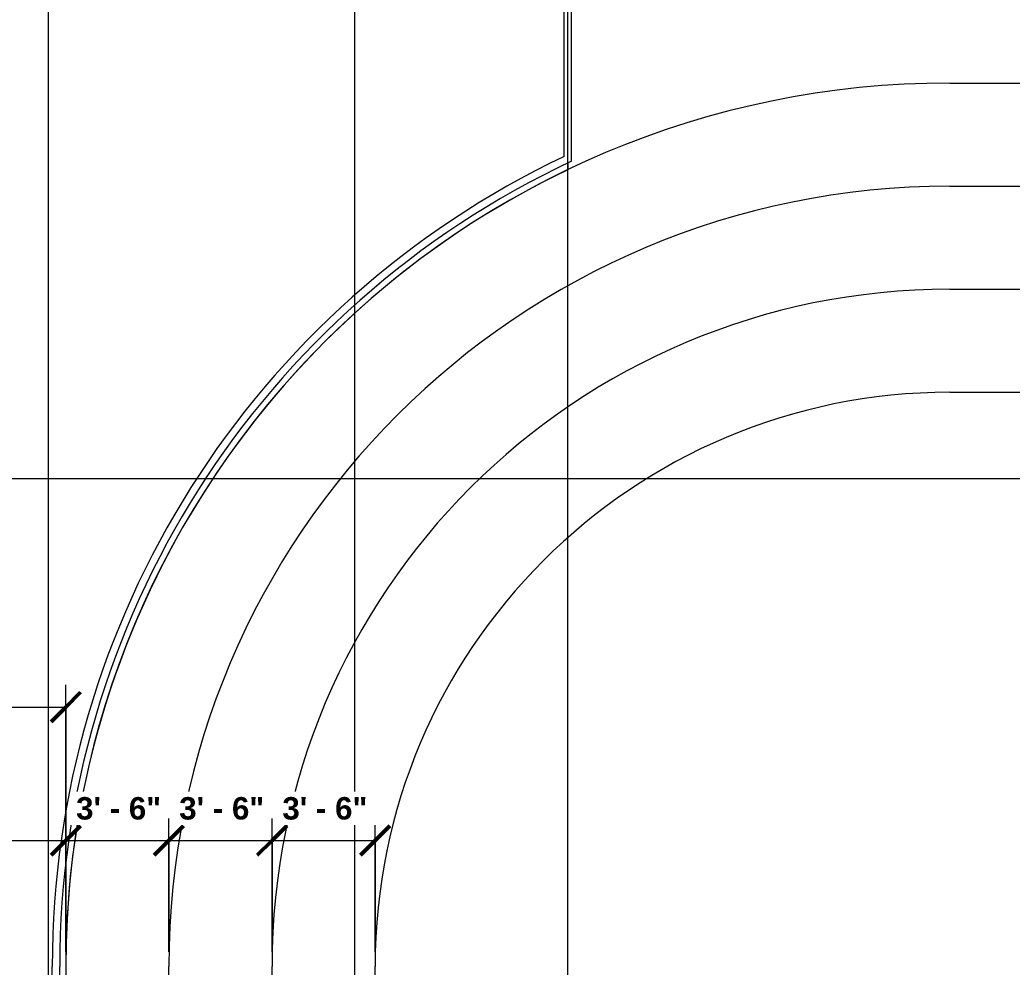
# Model space of a CAD drawing. Header units: inches. Extents: x 21592 to 24810, y -23179 to -20467.
# Drawn here: x 22862.7 to 23266.8, y -21584 to -21198.1 of the extents above; entities that cross this region are included whole.
import ezdxf

# ---------------------------------------------------------------- set-up
doc = ezdxf.new("R2010")
doc.units = ezdxf.units.IN
doc.header["$MEASUREMENT"] = 0
doc.linetypes.add('Grid Line 1_2_', pattern=[0.875, 0.5, -0.125, 0.125, -0.125])
for name, color, linetype, lineweight in [('A-ANNO-DIMS', 211, 'Continuous', 9), ('A-ANNO-DIMS-96', 211, 'Continuous', 9), ('A-FLOR', 192, 'Continuous', 20), ('A-FLOR-HRAL', 11, 'Continuous', 20), ('A-FLOR-OTLN', 90, 'Continuous', 140), ('G-ANNO-SYMB', 111, 'Continuous', 9), ('S-GRID', 1, 'Continuous', 9)]:
    doc.layers.add(name, color=color, linetype=linetype, lineweight=lineweight)
doc.styles.add('Arial_B', font='arialbd.ttf', dxfattribs={"height": 9.132806})
doc.dimstyles.new('OD_Dimension_1', dxfattribs={"dimscale": 12, "dimtxt": 9, "dimasz": 1, "dimexe": 0.75, "dimexo": 0.5, "dimgap": 0.5, "dimtad": 1, "dimdec": 4, "dimrnd": 0.0625, "dimzin": 3, "dimdsep": 46, "dimlunit": 4, "dimtxsty": 'Arial_B', "dimblk1": 'OBLIQUE', "dimblk2": 'OBLIQUE', "dimsah": 1, "dimcen": 0.09, "dimdle": 0.75, "dimazin": 0, "dimtfac": 1, "dimtdec": 4, "dimtix": 1, "dimtmove": 0, "dimatfit": 3, "dimfxl": 1, "dimtvp": 1, "dimtfill": 1, "dimfrac": 2, "dimtolj": 1, "dimtzin": 0, "dimlwd": 13, "dimlwe": 13, "dimarcsym": 2})

# ---------------------------------------------------------------- blocks, each defined once
blk = doc.blocks.new('Top Rail Type - Top Rail_Internal_-939601-Enlarged First Floor Plan _West_')
at = {"layer": 'A-FLOR-HRAL', "color": 43, "lineweight": 13}
for p, q in [((23084.37, -21253.73), (23084.37, -21157.7)), ((23087.41, -21255.66), (23087.41, -21157.7)), ((22875.87, -21898.78), (22875.87, -21583.81)), ((22878.91, -21898.78), (22878.91, -21583.81))]:
    blk.add_line(p, q, dxfattribs=at)
for radius, start in [(365.52, 115.441), (362.48, 115.1373)]:
    blk.add_arc((23241.39, -21583.81), radius, start, 180, dxfattribs=at)
blk = doc.blocks.new('DIMBLOCK34-Enlarged First Floor Plan _West_')
at = {"layer": 'A-ANNO-DIMS-96', "lineweight": 13}
for p, q in [((22881.39, -21577.81), (22881.39, -21523.43)), ((22782.39, -21532.43), (22881.39, -21532.43)), ((22791.39, -21529.95), (22791.39, -21541.43)), ((22791.39, -21532.43), (22791.39, -21529.95)), ((22881.39, -21532.43), (22881.39, -21577.81))]:
    blk.add_line(p, q, dxfattribs=at)
at = {"layer": 'A-ANNO-DIMS-96', "lineweight": 50}
for p, q in [((22791.39, -21532.43), (22797.39, -21526.43)), ((22881.39, -21532.43), (22887.39, -21526.43)), ((22791.39, -21532.43), (22785.39, -21538.43)), ((22881.39, -21532.43), (22875.39, -21538.43))]:
    blk.add_line(p, q, dxfattribs=at)
at = {"layer": 'A-ANNO-DIMS-96', "color": 0, "lineweight": 13, "insert": (22819.6, -21514.73), "char_height": 9.133, "width": 40.2857, "attachment_point": 1, "line_spacing_factor": 0.938532, "style": 'Arial_B', "bg_fill": 3, "box_fill_scale": 1.25, "bg_fill_color": 0, "bg_fill_transparency": 0}
blk.add_mtext('7\' - 6"', dxfattribs=at)
blk = doc.blocks.new('_Oblique')
at = {"color": 0, "linetype": 'ByBlock', "lineweight": -2}
blk.add_line((-0.5, -0.5), (0.5, 0.5), dxfattribs=at)
blk = doc.blocks.new('DIMBLOCK35-Enlarged First Floor Plan _West_')
at = {"layer": 'A-ANNO-DIMS-96', "lineweight": 13}
for p, q in [((22881.39, -21577.81), (22881.39, -21523.43)), ((22923.39, -21577.81), (22923.39, -21523.43)), ((22881.39, -21532.43), (22923.39, -21532.43)), ((22881.39, -21532.43), (22881.39, -21577.81)), ((22923.39, -21532.43), (22923.39, -21577.81))]:
    blk.add_line(p, q, dxfattribs=at)
at = {"layer": 'A-ANNO-DIMS-96', "lineweight": 50}
for p, q in [((22881.39, -21532.43), (22887.39, -21526.43)), ((22923.39, -21532.43), (22929.39, -21526.43)), ((22881.39, -21532.43), (22875.39, -21538.43)), ((22923.39, -21532.43), (22917.39, -21538.43))]:
    blk.add_line(p, q, dxfattribs=at)
at = {"layer": 'A-ANNO-DIMS-96', "color": 0, "lineweight": 13, "insert": (22885.6, -21514.73), "char_height": 9.133, "width": 40.2857, "attachment_point": 1, "line_spacing_factor": 0.938532, "style": 'Arial_B', "bg_fill": 3, "box_fill_scale": 1.25, "bg_fill_color": 0, "bg_fill_transparency": 0}
blk.add_mtext('3\' - 6"', dxfattribs=at)
blk = doc.blocks.new('DIMBLOCK36-Enlarged First Floor Plan _West_')
at = {"layer": 'A-ANNO-DIMS-96', "lineweight": 13}
for p, q in [((22923.39, -21577.81), (22923.39, -21523.43)), ((22965.39, -21577.81), (22965.39, -21523.43)), ((22923.39, -21532.43), (22965.39, -21532.43)), ((22923.39, -21532.43), (22923.39, -21577.81)), ((22965.39, -21532.43), (22965.39, -21577.81))]:
    blk.add_line(p, q, dxfattribs=at)
at = {"layer": 'A-ANNO-DIMS-96', "lineweight": 50}
for p, q in [((22923.39, -21532.43), (22929.39, -21526.43)), ((22965.39, -21532.43), (22971.39, -21526.43)), ((22923.39, -21532.43), (22917.39, -21538.43)), ((22965.39, -21532.43), (22959.39, -21538.43))]:
    blk.add_line(p, q, dxfattribs=at)
at = {"layer": 'A-ANNO-DIMS-96', "color": 0, "lineweight": 13, "insert": (22927.6, -21514.73), "char_height": 9.133, "width": 40.2857, "attachment_point": 1, "line_spacing_factor": 0.938532, "style": 'Arial_B', "bg_fill": 3, "box_fill_scale": 1.25, "bg_fill_color": 0, "bg_fill_transparency": 0}
blk.add_mtext('3\' - 6"', dxfattribs=at)
blk = doc.blocks.new('DIMBLOCK37-Enlarged First Floor Plan _West_')
at = {"layer": 'A-ANNO-DIMS-96', "lineweight": 13}
for p, q in [((22965.39, -21577.81), (22965.39, -21523.43)), ((23007.39, -21577.81), (23007.39, -21523.43)), ((22965.39, -21532.43), (23007.39, -21532.43)), ((22965.39, -21532.43), (22965.39, -21577.81)), ((23007.39, -21532.43), (23007.39, -21577.81))]:
    blk.add_line(p, q, dxfattribs=at)
at = {"layer": 'A-ANNO-DIMS-96', "lineweight": 50}
for p, q in [((22965.39, -21532.43), (22971.39, -21526.43)), ((23007.39, -21532.43), (23013.39, -21526.43)), ((22965.39, -21532.43), (22959.39, -21538.43)), ((23007.39, -21532.43), (23001.39, -21538.43))]:
    blk.add_line(p, q, dxfattribs=at)
at = {"layer": 'A-ANNO-DIMS-96', "color": 0, "lineweight": 13, "insert": (22969.6, -21514.73), "char_height": 9.133, "width": 40.2857, "attachment_point": 1, "line_spacing_factor": 0.938532, "style": 'Arial_B', "bg_fill": 3, "box_fill_scale": 1.25, "bg_fill_color": 0, "bg_fill_transparency": 0}
blk.add_mtext('3\' - 6"', dxfattribs=at)
blk = doc.blocks.new('DIMBLOCK51-Enlarged First Floor Plan _West_')
at = {"layer": 'A-ANNO-DIMS-96', "lineweight": 13}
for p, q in [((22881.39, -21577.81), (22881.39, -21469.04)), ((22791.39, -21475.55), (22791.39, -21487.04)), ((22791.39, -21478.04), (22791.39, -21475.55)), ((22782.39, -21478.04), (22881.39, -21478.04)), ((22881.39, -21478.04), (22881.39, -21577.81))]:
    blk.add_line(p, q, dxfattribs=at)
at = {"layer": 'A-ANNO-DIMS-96', "lineweight": 50}
for p, q in [((22791.39, -21478.04), (22797.39, -21472.04)), ((22881.39, -21478.04), (22887.39, -21472.04)), ((22791.39, -21478.04), (22785.39, -21484.04)), ((22881.39, -21478.04), (22875.39, -21484.04))]:
    blk.add_line(p, q, dxfattribs=at)
at = {"layer": 'A-ANNO-DIMS-96', "color": 0, "lineweight": 13, "insert": (22819.6, -21460.33), "char_height": 9.133, "width": 40.2857, "attachment_point": 1, "line_spacing_factor": 0.938532, "style": 'Arial_B', "bg_fill": 3, "box_fill_scale": 1.25, "bg_fill_color": 0, "bg_fill_transparency": 0}
blk.add_mtext('7\' - 6"', dxfattribs=at)

msp = doc.modelspace()

# ---------------------------------------------------------------- linework, layer by layer
at = {"layer": 'A-FLOR', "color": 43, "lineweight": 13}
for p, q in [((23085.89023, -21256.41101), (23085.89023, -21259.12554)), ((22881.38923, -21583.8101), (22881.38923, -21898.77996))]:
    msp.add_line(p, q, dxfattribs=at)
msp.add_arc((23241.38923, -21583.8101), 360, 115.5908464, 180, dxfattribs=at)
at = {"layer": 'A-FLOR-OTLN', "color": 43, "lineweight": 13}
for p, q in [((23241.38923, -21223.8101), (24223.42117, -21223.8101)), ((23241.38923, -21265.8101), (24223.42117, -21265.8101)), ((23241.38923, -21307.8101), (24223.42117, -21307.8101)), ((23241.38923, -21349.8101), (24223.42117, -21349.8101)), ((22923.38923, -21898.77996), (22923.38923, -21583.8101)), ((22965.38923, -21898.77996), (22965.38923, -21583.8101)), ((23007.38923, -21898.77996), (23007.38923, -21583.8101))]:
    msp.add_line(p, q, dxfattribs=at)
for radius in [360, 318, 276, 234]:
    msp.add_arc((23241.38923, -21583.8101), radius, 90, 180, dxfattribs=at)
at = {"layer": 'G-ANNO-SYMB'}
for p, q in [((22874.1556, -21010.08493), (22874.1556, -23129.8711)), ((22998.96338, -21010.08493), (22998.96338, -22915.84748))]:
    msp.add_line(p, q, dxfattribs=at)
at = {"layer": 'S-GRID', "linetype": 'Grid Line 1_2_'}
for p, q in [((23085.89023, -23071.83025), (23085.89023, -20713.12653)), ((23085.89023, -23130.6211), (23085.89023, -20902.42781)), ((24479.10753, -21385.05281), (21657.56096, -21385.05281)), ((24742.78907, -21385.05281), (21790.20666, -21385.05281))]:
    msp.add_line(p, q, dxfattribs=at)

# ---------------------------------------------------------------- block references
at = {"layer": 'A-FLOR-HRAL', "color": 43, "lineweight": 13}
msp.add_blockref('Top Rail Type - Top Rail_Internal_-939601-Enlarged First Floor Plan _West_', (0, 0), dxfattribs=at)

# ---------------------------------------------------------------- next in the draw order: dimensions: what is measured, and where the dimension line sits
at = {"layer": 'A-ANNO-DIMS', "lineweight": 13}
dim = msp.add_linear_dim(base=(22881.38923, -21532.43426), p1=(22791.39023, -21523.94898), p2=(22881.38923, -21583.8101), dimstyle='OD_Dimension_1', override={"dimpost": '<>', "dimfxl": 108.088731}, dxfattribs=at)
dim.commit()
dim.dimension.update_dxf_attribs({"geometry": 'DIMBLOCK34-Enlarged First Floor Plan _West_', "text_midpoint": (22836.38973, -21521.7713)})

# ---------------------------------------------------------------- next in the draw order: dimensions: what is measured, and where the dimension line sits
dim = msp.add_linear_dim(base=(22923.38923, -21532.43426), p1=(22881.38923, -21583.8101), p2=(22923.38923, -21583.8101), dimstyle='OD_Dimension_1', override={"dimpost": '<>', "dimfxl": 42}, dxfattribs=at)
dim.commit()
dim.dimension.update_dxf_attribs({"geometry": 'DIMBLOCK35-Enlarged First Floor Plan _West_', "text_midpoint": (22902.38923, -21521.7713)})

# ---------------------------------------------------------------- next in the draw order: dimensions: what is measured, and where the dimension line sits
for base, p1, p2, override, picture, middle in [((22881.38923, -21478.03907), (22791.39023, -21469.55378), (22881.38923, -21583.8101), {"dimpost": '<>', "dimfxl": 145.445267}, 'DIMBLOCK51-Enlarged First Floor Plan _West_', (22836.38973, -21467.3761)), ((22965.38923, -21532.43426), (22923.38923, -21583.8101), (22965.38923, -21583.8101), {"dimpost": '<>', "dimfxl": 42}, 'DIMBLOCK36-Enlarged First Floor Plan _West_', (22944.38923, -21521.7713))]:
    dim = msp.add_linear_dim(base=base, p1=p1, p2=p2, dimstyle='OD_Dimension_1', override=override, dxfattribs=at)
    dim.commit()
    dim.dimension.update_dxf_attribs({"geometry": picture, "text_midpoint": middle})

# ---------------------------------------------------------------- next in the draw order: dimensions: what is measured, and where the dimension line sits
dim = msp.add_linear_dim(base=(23007.38923, -21532.43426), p1=(22965.38923, -21583.8101), p2=(23007.38923, -21583.8101), dimstyle='OD_Dimension_1', override={"dimpost": '<>', "dimfxl": 42}, dxfattribs=at)
dim.commit()
dim.dimension.update_dxf_attribs({"geometry": 'DIMBLOCK37-Enlarged First Floor Plan _West_', "text_midpoint": (22986.38923, -21521.7713)})

doc.saveas('drawing.dxf')
